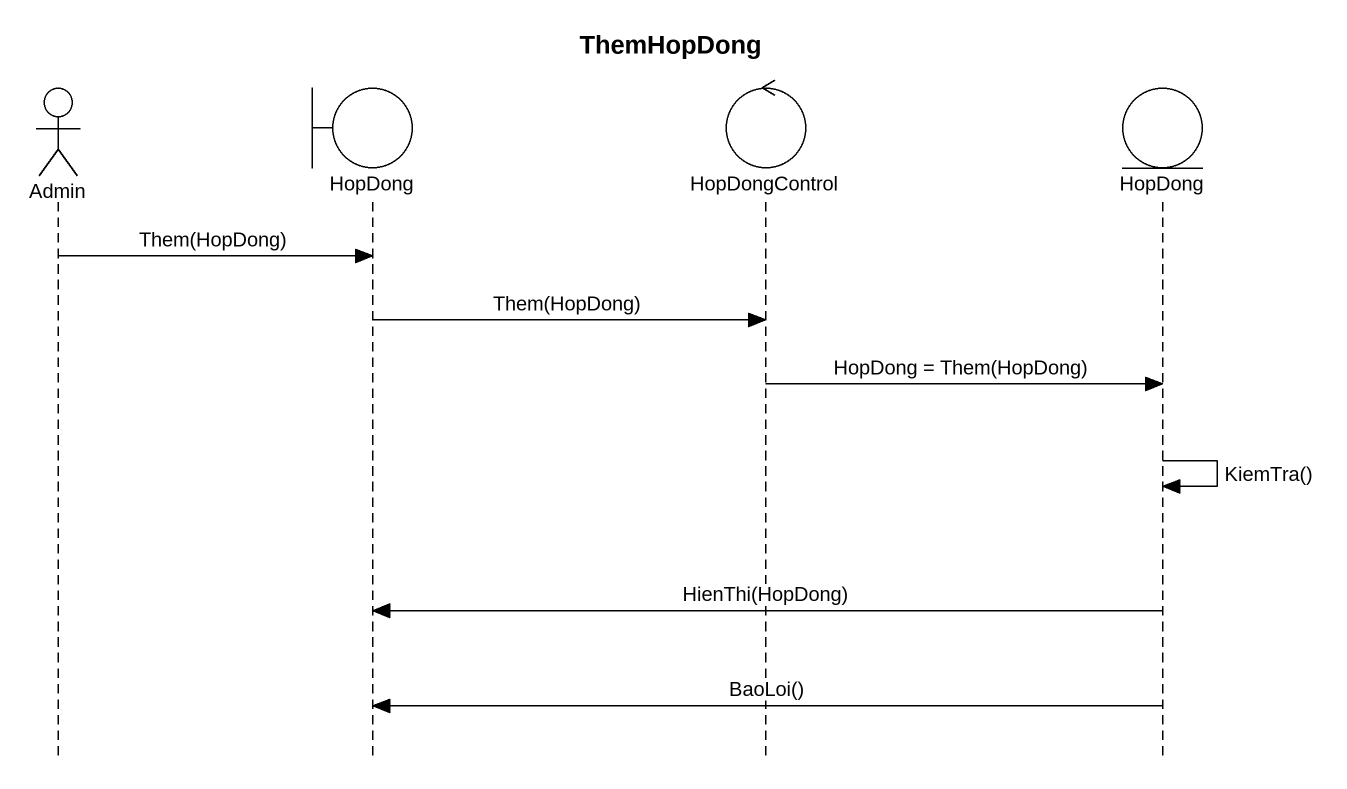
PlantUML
@startuml
title ThemHopDong
hide footbox
actor Admin
boundary HopDong
control HopDongControl
entity "HopDong" as HopDong_2

Admin -> HopDong : Them(HopDong)
HopDong -> HopDongControl : Them(HopDong)
HopDongControl -> HopDong_2 : HopDong = Them(HopDong)
HopDong_2 -> HopDong_2 : KiemTra()
HopDong_2 -> HopDong : HienThi(HopDong)
HopDong_2 -> HopDong : BaoLoi()
@enduml
